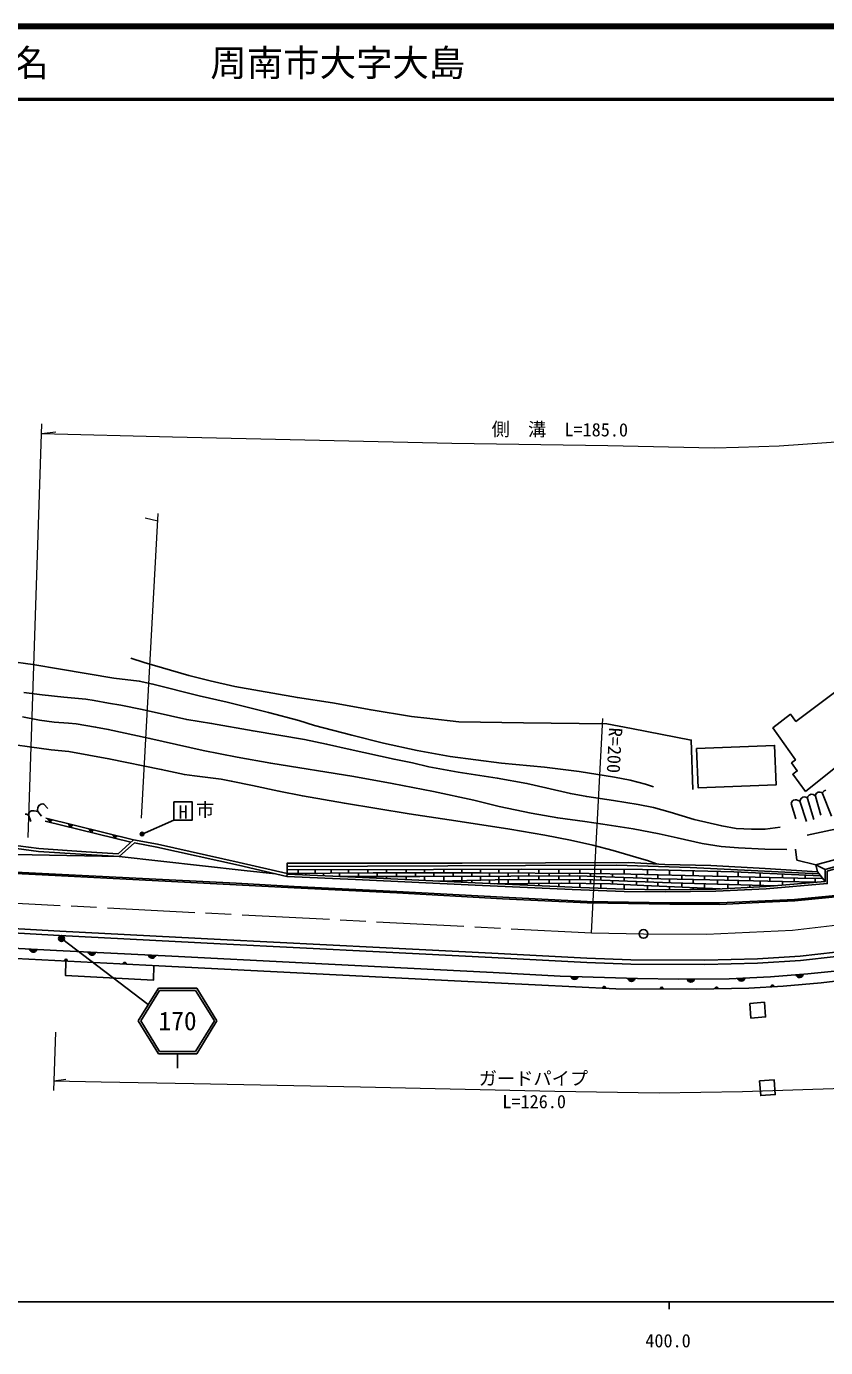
# Model space of a CAD drawing. Units: millimetres at full size, sheet at 1:1000; details may follow other scales. Extents: x 40000 to 680000, y 20000 to 380000.
# Drawn here: x 379788 to 489467, y 198715 to 380000 of the extents above; entities that cross this region are included whole.
import ezdxf
from ezdxf.enums import TextEntityAlignment as Align

# ---------------------------------------------------------------- set-up
doc = ezdxf.new("R2010")
doc.units = ezdxf.units.MM
doc.header["$LTSCALE"] = 1000
doc.linetypes.add('CHAIN', pattern=[18.5, 12, -1.5, 3.5, -1.5])
for name, color, linetype, lineweight in [('M-BGD', 7, 'Continuous', 25), ('M-BGD-EXST', 7, 'Continuous', 25), ('M-BMK', 2, 'CHAIN', 13), ('M-BMK-SRVR', 3, 'Continuous', 25), ('M-STR-HTXT', 7, 'Continuous', 13), ('M-STR-STRC', 7, 'Continuous', 25), ('M-TTL', 2, 'Continuous', 140), ('M-TTL-BAND', 7, 'Continuous', 25), ('M-TTL-LINE', 7, 'Continuous', 50)]:
    doc.layers.add(name, color=color, linetype=linetype, lineweight=lineweight)
doc.layers.add('M-TTL-TXT', color=7, linetype='Continuous')
doc.styles.add('ＭＳ ゴシック', font='')
doc.styles.get('ＭＳ ゴシック').set_extended_font_data('MS Gothic')

msp = doc.modelspace()

# ---------------------------------------------------------------- hatches: boundary and pattern name
at = {"layer": 'M-BGD'}
for points in [[(382753, 271277, 0.84072), (383361, 271128)], [(385586, 270582, 0.84072), (386194, 270432)], [(388417, 269886, 0.84072), (389024, 269737)], [(391667, 269088, 0.84072), (392275, 268938)], [(380215, 253399, 0.82183), (381205, 253346)], [(385397, 251746, 0.4608), (385209, 251991, 0.4608), (384996, 251767)], [(388264, 252983, 0.82183), (389254, 252934)], [(396537, 252571, 0.82183), (397527, 252521)], [(393468, 251330, 0.4608), (393280, 251575, 0.4608), (393067, 251351)], [(454523, 249648, 0.82183), (455513, 249615)], [(462335, 249390, 0.82183), (463325, 249357)], [(470494, 249260, 0.82183), (471484, 249271)], [(477404, 249380, 0.82183), (478394, 249424)], [(482369, 248236, 0.4608), (482155, 248459, 0.4608), (481968, 248213)], [(485421, 249861, 0.82183), (486409, 249939)], [(459291, 248023, 0.4608), (459102, 248268, 0.4608), (458889, 248043)], [(467187, 247916, 0.4608), (466987, 248152, 0.4608), (466785, 247918)], [(474706, 247951, 0.4608), (474500, 248181, 0.4608), (474304, 247942)]]:
    msp.add_hatch(color=256, dxfattribs=at).paths.add_polyline_path(points)
at = {"layer": 'M-BGD-EXST'}
msp.add_hatch(color=256, dxfattribs=at).paths.add_polyline_path([(395451, 269056, 1), (395890, 269295, 0.41421), (395551, 269395, 0.41421)])
at = {"layer": 'M-STR-STRC'}
msp.add_hatch(color=256, dxfattribs=at).paths.add_polyline_path([(384945, 255059, 0.41421), (384392, 255182, 0.41421), (384270, 254629, 1)])

# ---------------------------------------------------------------- linework, layer by layer
at = {"layer": 'M-BGD'}
for p, q in [((486995, 274058), (487877, 271172)), ((488062, 274399), (488829, 271774)), ((489058, 274740), (490257, 271648)), ((381333, 272294), (381875, 271645)), ((485933, 273677), (486859, 270923)), ((380132, 271668), (380386, 270906)), ((394122, 268073), (382349, 270965)), ((394476, 268398), (382444, 271353)), ((494833, 270735), (486962, 269008)), ((489394, 264302), (488145, 264967)), ((488145, 264967), (488352, 263979)), ((417068, 264294), (417068, 263786)), ((418134, 263795), (418134, 263552)), ((419397, 264299), (419397, 263806)), ((420580, 263816), (420580, 263444)), ((421627, 264305), (421627, 263825)), ((422756, 263834), (422756, 263348)), ((423997, 264310), (423997, 263845)), ((425364, 263856), (425364, 263350)), ((426652, 264317), (426652, 263867)), ((427912, 263872), (427912, 263356)), ((429226, 264323), (429226, 263869)), ((429226, 263358), (429226, 263049)), ((430557, 263866), (430557, 263361)), ((431907, 264329), (431907, 263862)), ((431907, 263364), (431907, 262922)), ((433202, 263859), (433202, 263367)), ((434427, 264335), (434427, 263856)), ((434427, 263370), (434427, 262803)), ((435696, 263853), (435696, 263375)), ((437063, 264341), (437063, 263850)), ((437063, 263381), (437063, 262678)), ((438351, 263847), (438351, 263386)), ((439530, 264346), (439530, 263844)), ((439530, 263391), (439530, 262561)), ((440915, 263841), (440915, 263396)), ((442111, 264351), (442111, 263838)), ((442111, 263401), (442111, 262851)), ((443337, 263831), (443337, 263406)), ((443337, 262880), (443337, 262385)), ((444605, 264356), (444605, 263823)), ((444605, 263411), (444605, 262328)), ((445918, 263815), (445918, 263416)), ((445918, 262941), (445918, 262268)), ((447314, 264361), (447314, 263807)), ((447314, 263419), (447314, 262940)), ((448735, 263798), (448735, 263421)), ((448735, 262934), (448735, 262409)), ((450093, 264358), (450093, 263790)), ((450093, 263423), (450093, 262929)), ((451552, 263781), (451552, 263426)), ((451552, 262924), (451552, 262441)), ((452865, 264353), (452865, 263774)), ((452865, 263428), (452865, 262919)), ((454305, 263765), (454305, 263430)), ((454305, 262913), (454305, 262446)), ((455762, 264348), (455762, 263756)), ((455762, 263422), (455762, 262908)), ((457212, 263746), (457212, 263372)), ((457212, 262902), (457212, 262406)), ((458642, 264343), (458642, 263724)), ((458642, 263322), (458642, 262860)), ((460209, 263699), (460209, 263267)), ((461818, 264338), (461818, 263674)), ((461818, 263212), (461818, 262743)), ((463511, 263644), (463511, 263153)), ((465023, 264317), (465023, 263612)), ((465023, 263100), (465023, 262624)), ((466453, 263582), (466453, 263051)), ((468038, 264240), (468038, 263548)), ((468038, 263016), (468038, 262513)), ((469746, 263512), (469746, 262986)), ((471286, 264156), (471286, 263479)), ((471286, 262959), (471286, 262415)), ((472842, 263446), (472842, 262932)), ((474651, 264070), (474651, 263406)), ((474651, 262893), (474651, 262315)), ((476036, 263373), (476036, 262861)), ((477452, 263985), (477452, 263339)), ((479069, 263300), (479069, 262790)), ((480474, 263839), (480474, 263266)), ((481824, 263234), (481824, 262725)), ((483570, 263689), (483570, 263192)), ((485134, 263155), (485134, 262641)), ((486655, 263540), (486655, 263128)), ((488057, 263108), (488057, 262549)), ((440909, 262822), (440909, 262496)), ((447314, 262393), (447314, 262205)), ((450093, 262425), (450093, 262080)), ((452865, 262456), (452865, 261954)), ((455762, 262426), (455762, 261832)), ((458642, 262387), (458642, 261725)), ((460209, 262802), (460209, 262357)), ((461818, 262276), (461818, 261607)), ((463511, 262680), (463511, 262191)), ((465023, 262117), (465023, 261565)), ((466453, 262571), (466453, 262051)), ((468038, 261977), (468038, 261540)), ((469746, 262460), (469746, 261898)), ((471286, 261826), (471286, 261583)), ((472842, 262369), (472842, 261604)), ((474651, 261670), (474651, 261637)), ((476036, 262275), (476036, 261706)), ((477452, 262828), (477452, 262233)), ((479069, 262185), (479069, 261857)), ((480474, 262757), (480474, 261927)), ((481824, 262103), (481824, 262013)), ((483570, 262684), (483570, 262163)), ((486655, 262599), (486655, 262428))]:
    msp.add_line(p, q, dxfattribs=at)
for points in [[(465848, 275642), (464746, 276027), (462626, 276582), (460512, 276978), (455626, 277785), (450892, 278361), (444979, 278926), (437941, 279841), (433393, 280667), (428779, 281652), (424454, 282756), (419320, 284074), (417168, 284743), (413017, 285868), (407327, 287280), (403518, 288149), (397159, 289765), (395279, 290170), (391796, 290579), (384450, 291808), (380685, 292435), (377338, 292912)], [(471265, 275282), (471037, 282083), (462842, 283650), (459448, 284282), (448022, 284434), (439137, 284594), (435141, 285024), (432632, 285331), (427083, 286218), (421794, 287175), (416984, 287896), (408400, 289423), (405009, 290208), (402059, 290946), (395937, 292724), (394100, 293312)], [(379445, 288620), (381959, 288272), (384912, 287979), (387935, 287694), (389108, 287490), (391069, 287147), (392749, 286861), (395660, 286265), (399565, 285398), (401794, 284893), (405211, 284358), (410898, 283321), (417963, 282134), (420985, 281518), (424239, 280798), (430240, 279436), (432791, 278929), (435015, 278417), (439026, 277679), (444407, 276855), (448472, 276117), (451082, 275522), (454442, 274740), (456691, 274312), (460380, 273784), (463736, 273239), (465846, 272808), (468137, 272187), (471410, 271198), (475218, 270305), (477198, 269961), (479279, 269836), (481154, 269842), (483216, 270117)], [(379229, 285265), (381603, 284800), (383596, 284532), (385567, 284396), (386601, 284300), (389277, 283854), (391021, 283548), (396741, 282295), (404053, 280628), (408705, 279738), (413317, 278894), (424735, 277057), (429976, 276128), (435658, 275004), (441209, 273827), (444648, 272976), (449064, 272042), (452712, 271386), (456431, 270901), (458880, 270555), (463038, 269894), (466609, 269197), (469114, 268640), (472535, 267895), (475117, 267476), (477503, 267290), (481146, 267112), (484162, 267070)], [(378266, 281441), (380199, 281164), (383178, 280715), (385600, 280492), (391116, 279511), (398289, 278047), (401470, 277349), (402849, 277159), (406538, 276699), (407911, 276448), (410825, 275823), (414449, 275077), (417669, 274414), (423442, 273400), (432340, 271974), (438720, 271016), (446120, 269866), (450917, 269045), (454481, 268327), (457520, 267659), (460316, 266904), (464226, 265771), (465033, 265544), (466259, 265076)], [(295181, 278730), (299156, 277840), (302416, 277291), (309166, 276007), (323009, 273697), (333304, 272203), (344793, 270908), (356748, 269810), (361216, 269355), (375704, 267551), (381437, 266796), (387973, 266353), (392539, 266077), (394599, 267967), (397702, 267383), (408893, 264904), (415542, 263366)], [(295268, 279120), (299233, 278232), (302486, 277685), (309236, 276401), (323071, 274092), (333355, 272600), (344834, 271306), (356786, 270208), (361261, 269753), (375754, 267947), (381477, 267194), (387998, 266752), (392394, 266487), (394476, 268398), (397782, 267775), (408982, 265295), (415555, 263773)], [(310894, 273965), (319086, 272194), (327357, 270679), (334421, 269725), (341106, 268863), (354887, 267466), (362930, 266883), (365840, 266638), (370986, 266495), (392501, 266081), (409683, 264185), (413977, 263728)], [(535991, 272816), (534026, 273122), (530460, 274573), (526748, 274855), (522983, 274015), (520787, 273484), (511756, 270494), (509358, 269480), (504595, 267020), (498839, 266719), (489694, 264076), (489694, 262388), (481321, 261669), (474406, 261325), (467471, 261233), (461821, 261307), (454688, 261572), (441354, 262175), (424932, 262952), (415542, 263366)], [(536628, 273020), (534107, 273413), (530530, 274868), (526727, 275157), (522915, 274308), (520705, 273773), (511650, 270775), (509231, 269752), (504514, 267317), (498789, 267017), (489394, 264302), (489394, 262663), (481301, 261968), (474396, 261625), (467471, 261533), (461828, 261607), (454700, 261871), (441368, 262474), (424946, 263252), (415555, 263666)], [(485379, 271256), (484765, 273353), (484834, 273597), (484932, 273715), (485067, 273838), (485295, 273872), (485498, 273867), (485718, 273783), (485933, 273677), (485970, 273823), (486107, 274070), (486366, 274233), (486560, 274275), (486773, 274256), (486921, 274135), (486995, 274058), (487029, 274319), (487202, 274533), (487472, 274630), (487762, 274604), (488001, 274462), (488062, 274399), (488094, 274565), (488217, 274771), (488447, 274924), (488708, 274933), (488932, 274869), (489058, 274740), (489111, 274909), (489256, 275088), (489498, 275206)], [(379609, 271917), (379858, 271895), (380033, 271760), (380132, 271668), (380129, 271991), (380224, 272188), (380462, 272346), (380648, 272368), (380835, 272371), (381113, 272335), (381333, 272294), (381307, 272499), (381377, 272788), (381512, 273103), (381791, 273271), (382043, 273322), (382190, 273297), (382746, 272686)], [(254181, 270830), (261833, 269312), (272536, 266934), (285809, 264005), (290668, 262937), (298553, 261299), (303597, 260515), (313638, 258665), (319705, 257669), (332130, 255876), (343093, 254602), (357551, 253288), (374741, 252296), (397976, 251097), (438518, 249051), (460678, 247954), (471768, 247889), (478947, 248039), (483635, 248309), (488866, 248784), (495044, 249518)], [(488145, 264967), (485529, 265598), (485335, 267105)], [(501177, 268140), (498590, 267776), (488145, 264967)], [(415542, 263366), (415555, 263666), (415555, 265164), (439578, 265164), (462453, 265276), (467416, 265015), (473701, 264876), (481159, 264439), (488352, 263979), (489394, 262663)], [(415555, 264711), (437616, 264818), (448281, 264848), (460770, 264895), (470867, 264573), (488540, 263742)], [(415555, 264290), (435672, 264338), (447758, 264362), (464363, 264334), (476856, 264014), (488781, 263437)], [(415555, 263773), (427399, 263873), (442168, 263838), (457018, 263749), (462759, 263660), (473925, 263423), (485670, 263142), (489054, 263093)], [(422823, 263345), (433769, 263368), (446281, 263418), (455486, 263432), (466863, 263036), (473564, 262919), (483559, 262684), (488165, 262558)], [(436324, 262713), (446047, 262944), (457529, 262901), (468277, 262504), (482608, 262080)], [(443995, 262355), (453219, 262460), (459965, 262369), (464503, 262141), (474994, 261654)], [(364217, 256400), (384333, 255277), (406374, 254133), (428233, 253021), (443650, 252218), (456682, 251544), (462747, 251329), (472905, 251270), (480138, 251478), (486021, 251826), (490923, 252368)], [(364255, 256998), (384366, 255876), (406405, 254732), (428264, 253620), (443681, 252818), (456708, 252144), (462759, 251929), (472898, 251870), (480111, 252077), (485970, 252425), (490848, 252964)], [(368311, 254040), (383907, 253200), (399752, 252411), (417655, 251497), (443854, 250204), (453062, 249696), (463646, 249346), (469288, 249245), (476246, 249327), (481927, 249584), (487046, 249989), (490691, 250356)], [(385194, 251757), (385136, 249783), (397242, 249146), (397265, 251134)]]:
    msp.add_lwpolyline(points, dxfattribs=at)
for points in [[(486700, 275030), (484968, 277380), (485587, 277843), (484802, 278938), (485334, 279341), (482239, 283750), (484633, 285611), (485405, 284637), (491224, 289001), (492341, 287578), (497858, 291880), (501673, 287006)], [(471764, 280897), (482478, 281331), (482695, 275951), (471982, 275517)], [(479070, 245942), (481072, 246094), (481224, 244079), (479222, 243928)], [(480413, 235299), (482415, 235450), (482567, 233435), (480565, 233284)]]:
    msp.add_lwpolyline(points, close=True, dxfattribs=at)
for centre, radius, start, end in [((383070, 271256), 318, 176.08895, 336.30668), ((385903, 270560), 318, 176.08895, 336.30668), ((388733, 269865), 318, 176.08895, 336.30668), ((391984, 269066), 318, 176.08895, 336.30668), ((380715, 253470), 505, 188.08802, 345.74621), ((385198, 251788), 203, 348.08617, 186.00956), ((388764, 253056), 505, 188.31825, 345.97644), ((397037, 252644), 505, 188.31825, 345.97644), ((393269, 251372), 203, 348.08617, 186.00956), ((455021, 249729), 505, 189.27689, 346.93508), ((462833, 249471), 505, 189.27689, 346.93508), ((470988, 249363), 505, 191.84759, 349.50578), ((477895, 249500), 505, 193.75539, 351.41358), ((482166, 248256), 203, 354.33133, 192.25472), ((485907, 249997), 505, 195.70032, 353.35851), ((459092, 248065), 203, 348.20543, 186.12882), ((466986, 247949), 203, 350.70087, 188.62425), ((474504, 247978), 203, 352.23758, 190.16096)]:
    msp.add_arc(centre, radius, start, end, dxfattribs=at)
at = {"layer": 'M-BGD-EXST'}
msp.add_line((395670, 269175), (400042, 271087), dxfattribs=at)
msp.add_lwpolyline([(400042, 273587), (402542, 273587), (402542, 271087), (400042, 271087)], close=True, dxfattribs=at)
msp.add_circle((395670, 269175), 250, dxfattribs=at)
at = {"layer": 'M-BMK'}
msp.add_lwpolyline([(246482, 279886), (259080, 277650), (263720, 276643), (265044, 276365), (299298, 268922), (312091, 266696), (322393, 264912), (331682, 263641), (340609, 262522), (352637, 261368), (364650, 260484), (372429, 260012), (457352, 255615), (464474, 255476), (473128, 255443), (484941, 255999), (495646, 257234), (502995, 258412), (532603, 263698), (540511, 265442), (548498, 267961), (555761, 270905), (562633, 274303)], dxfattribs=at)
at = {"layer": 'M-BMK-SRVR'}
msp.add_circle((464474, 255476), 600, dxfattribs=at)
at = {"layer": 'M-STR-HTXT'}
for p, q in [((380023, 268705), (381898, 325483)), ((381854, 324137), (383836, 324355)), ((395602, 271343), (397884, 313187)), ((397826, 312122), (396078, 312505)), ((457352, 255615), (458901, 285057)), ((383767, 241997), (383494, 233990)), ((383540, 235326), (385219, 235532))]:
    msp.add_line(p, q, dxfattribs=at)
for points in [[(381854, 324137), (399832, 323683), (438170, 322837), (459575, 322515), (474173, 322171), (477515, 322246), (483113, 322471), (489594, 322885), (494731, 323256), (502551, 324064), (507841, 324654), (516705, 325949), (526202, 327580), (533267, 328974)], [(383540, 235326), (390063, 235199), (402759, 234938), (425648, 234513), (452322, 233888), (466643, 233678), (478072, 233848), (491899, 234313), (505079, 235169), (513725, 235874)]]:
    msp.add_lwpolyline(points, dxfattribs=at)
at = {"layer": 'M-STR-STRC'}
for p, q in [((384607, 254844), (396513, 245782)), ((397895, 248032), (395131, 243532)), ((398062, 247732), (395483, 243532)), ((397895, 248032), (403167, 248032)), ((398062, 247732), (402999, 247732)), ((405579, 243532), (402999, 247732)), ((405931, 243532), (403167, 248032)), ((395131, 243532), (397895, 239032)), ((395483, 243532), (398062, 239332)), ((402999, 239332), (405579, 243532)), ((403167, 239032), (405931, 243532)), ((398062, 239332), (402999, 239332)), ((397895, 239032), (403167, 239032)), ((400531, 239032), (400531, 237032))]:
    msp.add_line(p, q, dxfattribs=at)
for points in [[(310516, 271307), (316073, 270191), (326550, 268545), (333997, 267526), (341408, 266622), (349528, 265764), (359828, 264853), (370936, 264132), (381950, 263575), (408584, 262218), (416547, 261782), (430627, 261091), (445142, 260313), (456759, 259731), (468070, 259540), (474932, 259523), (481190, 259811), (485238, 260010), (491797, 260662), (496016, 261256)], [(310551, 271504), (316107, 270389), (326579, 268743), (334023, 267724), (341431, 266821), (349548, 265964), (359844, 265052), (370947, 264332), (381960, 263775), (408595, 262418), (416557, 261982), (430637, 261291), (445152, 260513), (456766, 259931), (468072, 259740), (474928, 259723), (481180, 260011), (485224, 260210), (491773, 260861)]]:
    msp.add_lwpolyline(points, dxfattribs=at)
msp.add_circle((384607, 254844), 400, dxfattribs=at)
at = {"layer": 'M-TTL'}
msp.add_line((680000, 380000), (40000, 380000), dxfattribs=at)
at = {"layer": 'M-TTL-BAND'}
for p, q in [((40000, 205000), (579000, 205000)), ((468000, 205000), (468000, 204000))]:
    msp.add_line(p, q, dxfattribs=at)
at = {"layer": 'M-TTL-LINE'}
msp.add_line((40000, 370000), (680000, 370000), dxfattribs=at)

# ---------------------------------------------------------------- texts
at = {"layer": 'M-BGD-EXST', "style": 'ＭＳ ゴシック'}
msp.add_text('H', height=1833, dxfattribs=at).set_placement((401283, 272206), align=Align.MIDDLE_CENTER)
at = {"layer": 'M-STR-HTXT', "style": 'ＭＳ ゴシック'}
for s, rotation, p in [('側\u3000溝\u3000L=185.0', 359.657, (452981, 323230)), ('R=200', 266.906, (459052, 280742))]:
    msp.add_text(s, height=1833, rotation=rotation, dxfattribs=at).set_placement(p, align=Align.BOTTOM_CENTER)
for s, p in [('市', (404322, 271048)), ('ガードパイプ', (449366, 234183)), ('L=126.0', (449473, 231004))]:
    msp.add_text(s, height=1833, dxfattribs=at).set_placement(p, align=Align.BOTTOM_CENTER)
at = {"layer": 'M-STR-STRC', "style": 'ＭＳ ゴシック'}
msp.add_text('170', height=2566, dxfattribs=at).set_placement((400531, 243532), align=Align.MIDDLE_CENTER)
at = {"layer": 'M-TTL-BAND', "style": 'ＭＳ ゴシック'}
msp.add_text('400.0', height=1833, dxfattribs=at).set_placement((467844, 198195), align=Align.BOTTOM_CENTER)
at = {"layer": 'M-TTL-TXT', "style": 'ＭＳ ゴシック'}
for s, p in [('地 名', (370380, 375000)), ('周南市大字大島', (405024, 375000))]:
    msp.add_text(s, height=3666, dxfattribs=at).set_placement(p, align=Align.MIDDLE_LEFT)

doc.saveas('drawing.dxf')
